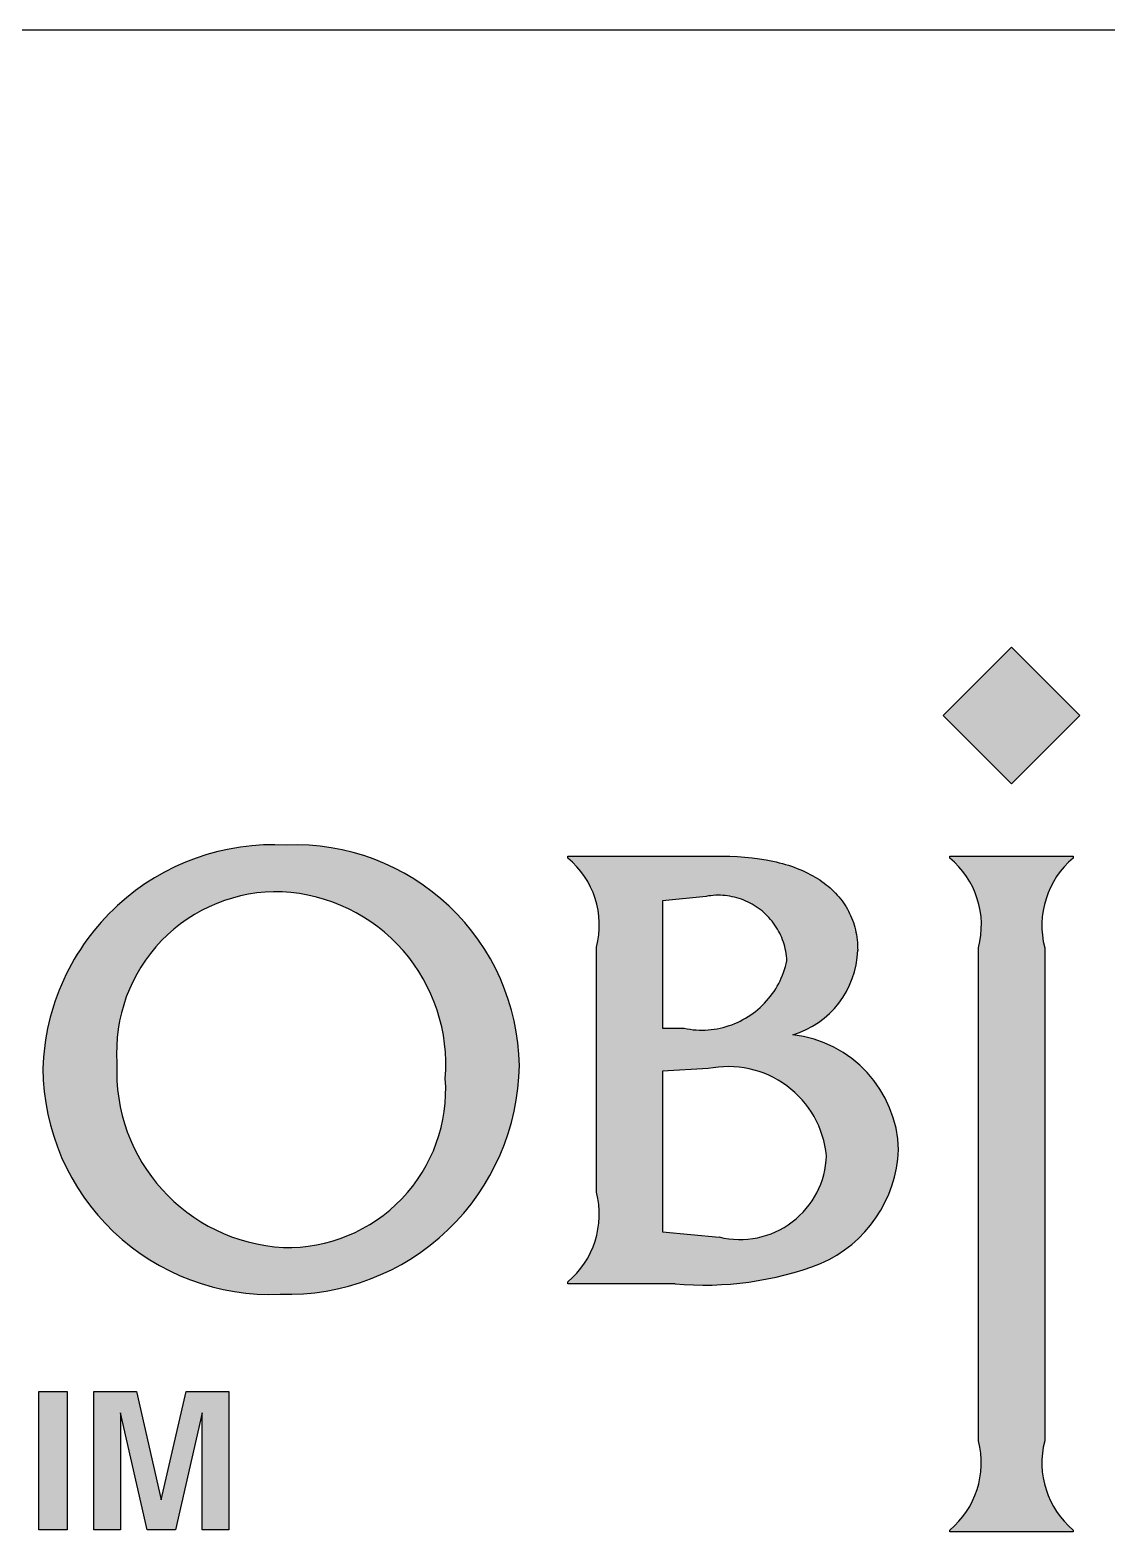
# Model space of a CAD drawing. Extents: x 17496 to 17916, y -10787 to -10193.
# Drawn here: x 17624.286 to 17627.37, y -10544.698 to -10540.396 of the extents above; entities that cross this region are included whole.
import ezdxf

# ---------------------------------------------------------------- set-up
doc = ezdxf.new("R2010")
doc.units = 0
doc.header["$LTSCALE"] = 7
doc.header["$MEASUREMENT"] = 0
doc.layers.add('D', color=2, linetype='CONTINUOUS')
doc.layers.add('DWG', color=7, linetype='CONTINUOUS')

msp = doc.modelspace()

# ---------------------------------------------------------------- hatches: boundary and pattern name
at = {"layer": 'D', "extrusion": (0, 0, -1)}
for points in [[(-17627.0971, -10542.1637), (-17627.293, -10542.3596), (-17627.0971, -10542.5555), (-17626.9011, -10542.3596)], [(-17626.9202, -10544.6928), (-17626.9266, -10544.6873), (-17626.9328, -10544.6816), (-17626.9389, -10544.6755), (-17626.9449, -10544.6693), (-17626.9478, -10544.666), (-17626.9507, -10544.6628), (-17626.9535, -10544.6594), (-17626.9562, -10544.656), (-17626.9589, -10544.6525), (-17626.9616, -10544.649), (-17626.9642, -10544.6454), (-17626.9667, -10544.6418), (-17626.9692, -10544.6381), (-17626.9716, -10544.6343), (-17626.974, -10544.6305), (-17626.9763, -10544.6267), (-17626.9785, -10544.6228), (-17626.9807, -10544.6188), (-17626.9828, -10544.6148), (-17626.9848, -10544.6108), (-17626.9868, -10544.6067), (-17626.9887, -10544.6026), (-17626.9905, -10544.5984), (-17626.9922, -10544.5942), (-17626.9939, -10544.59), (-17626.9955, -10544.5858), (-17626.997, -10544.5815), (-17626.9984, -10544.5772), (-17626.9997, -10544.5728), (-17627.001, -10544.5685), (-17627.0022, -10544.5641), (-17627.0033, -10544.5597), (-17627.0043, -10544.5553), (-17627.0053, -10544.5508), (-17627.0061, -10544.5464), (-17627.0069, -10544.5419), (-17627.0076, -10544.5375), (-17627.0082, -10544.533), (-17627.0088, -10544.5285), (-17627.0092, -10544.5241), (-17627.0096, -10544.5196), (-17627.0099, -10544.5151), (-17627.0101, -10544.5107), (-17627.0103, -10544.5062), (-17627.0103, -10544.5018), (-17627.0103, -10544.4973), (-17627.0102, -10544.4929), (-17627.01, -10544.4885), (-17627.0097, -10544.4841), (-17627.0094, -10544.4798), (-17627.009, -10544.4754), (-17627.0085, -10544.4711), (-17627.0073, -10544.4626), (-17627.0059, -10544.4541), (-17627.0041, -10544.4458), (-17627.0021, -10544.4376), (-17627.0021, -10543.0247), (-17627.0042, -10543.0165), (-17627.006, -10543.0082), (-17627.0075, -10542.9997), (-17627.0082, -10542.9954), (-17627.0088, -10542.9911), (-17627.0093, -10542.9867), (-17627.0097, -10542.9824), (-17627.0101, -10542.978), (-17627.0104, -10542.9736), (-17627.0106, -10542.9691), (-17627.0107, -10542.9647), (-17627.0108, -10542.9602), (-17627.0108, -10542.9557), (-17627.0106, -10542.9512), (-17627.0104, -10542.9468), (-17627.0102, -10542.9422), (-17627.0098, -10542.9377), (-17627.0094, -10542.9332), (-17627.0088, -10542.9287), (-17627.0082, -10542.9242), (-17627.0075, -10542.9197), (-17627.0068, -10542.9152), (-17627.0059, -10542.9107), (-17627.005, -10542.9063), (-17627.004, -10542.9018), (-17627.0028, -10542.8974), (-17627.0017, -10542.893), (-17627.0004, -10542.8886), (-17626.999, -10542.8842), (-17626.9976, -10542.8798), (-17626.9961, -10542.8755), (-17626.9945, -10542.8712), (-17626.9928, -10542.867), (-17626.9911, -10542.8627), (-17626.9893, -10542.8585), (-17626.9874, -10542.8544), (-17626.9854, -10542.8503), (-17626.9834, -10542.8462), (-17626.9813, -10542.8422), (-17626.9791, -10542.8382), (-17626.9768, -10542.8343), (-17626.9745, -10542.8304), (-17626.9721, -10542.8266), (-17626.9697, -10542.8228), (-17626.9672, -10542.819), (-17626.9646, -10542.8154), (-17626.962, -10542.8118), (-17626.9593, -10542.8082), (-17626.9566, -10542.8047), (-17626.9538, -10542.8013), (-17626.9509, -10542.7979), (-17626.9481, -10542.7946), (-17626.9451, -10542.7914), (-17626.9421, -10542.7882), (-17626.9391, -10542.7851), (-17626.933, -10542.779), (-17626.9266, -10542.7733), (-17626.9202, -10542.7678), (-17626.9202, -10542.7622), (-17627.274, -10542.7622), (-17627.274, -10542.7678), (-17627.2676, -10542.7733), (-17627.2614, -10542.7792), (-17627.2553, -10542.7853), (-17627.2493, -10542.7916), (-17627.2436, -10542.7982), (-17627.238, -10542.805), (-17627.2353, -10542.8086), (-17627.2327, -10542.8121), (-17627.2301, -10542.8157), (-17627.2275, -10542.8194), (-17627.2251, -10542.8231), (-17627.2226, -10542.8269), (-17627.2203, -10542.8308), (-17627.218, -10542.8346), (-17627.2158, -10542.8386), (-17627.2136, -10542.8426), (-17627.2115, -10542.8466), (-17627.2095, -10542.8506), (-17627.2076, -10542.8547), (-17627.2057, -10542.8589), (-17627.2039, -10542.8631), (-17627.2021, -10542.8673), (-17627.2005, -10542.8715), (-17627.1989, -10542.8758), (-17627.1974, -10542.8801), (-17627.196, -10542.8845), (-17627.1946, -10542.8888), (-17627.1934, -10542.8932), (-17627.1922, -10542.8976), (-17627.1911, -10542.902), (-17627.19, -10542.9065), (-17627.1891, -10542.9109), (-17627.1882, -10542.9154), (-17627.1874, -10542.9199), (-17627.1867, -10542.9243), (-17627.1861, -10542.9288), (-17627.1856, -10542.9333), (-17627.1851, -10542.9378), (-17627.1847, -10542.9423), (-17627.1844, -10542.9468), (-17627.1842, -10542.9513), (-17627.1841, -10542.9557), (-17627.184, -10542.9602), (-17627.184, -10542.9647), (-17627.1841, -10542.9691), (-17627.1843, -10542.9735), (-17627.1849, -10542.9823), (-17627.1858, -10542.991), (-17627.1869, -10542.9996), (-17627.1884, -10543.0081), (-17627.1901, -10543.0165), (-17627.1921, -10543.0247), (-17627.1921, -10544.4376), (-17627.1901, -10544.4458), (-17627.1884, -10544.4541), (-17627.1869, -10544.4626), (-17627.1857, -10544.4711), (-17627.1849, -10544.4798), (-17627.1845, -10544.4842), (-17627.1843, -10544.4885), (-17627.1841, -10544.4929), (-17627.184, -10544.4973), (-17627.184, -10544.5018), (-17627.1841, -10544.5062), (-17627.1842, -10544.5107), (-17627.1844, -10544.5151), (-17627.1847, -10544.5196), (-17627.1851, -10544.524), (-17627.1856, -10544.5285), (-17627.1861, -10544.533), (-17627.1867, -10544.5374), (-17627.1874, -10544.5419), (-17627.1882, -10544.5464), (-17627.1891, -10544.5508), (-17627.19, -10544.5552), (-17627.1911, -10544.5596), (-17627.1922, -10544.564), (-17627.1934, -10544.5684), (-17627.1946, -10544.5728), (-17627.196, -10544.5771), (-17627.1974, -10544.5814), (-17627.1989, -10544.5857), (-17627.2005, -10544.5899), (-17627.2022, -10544.5942), (-17627.2039, -10544.5984), (-17627.2057, -10544.6025), (-17627.2076, -10544.6066), (-17627.2095, -10544.6107), (-17627.2115, -10544.6147), (-17627.2136, -10544.6187), (-17627.2158, -10544.6227), (-17627.218, -10544.6266), (-17627.2203, -10544.6304), (-17627.2227, -10544.6342), (-17627.2251, -10544.638), (-17627.2276, -10544.6417), (-17627.2301, -10544.6453), (-17627.2327, -10544.6489), (-17627.2353, -10544.6524), (-17627.238, -10544.6559), (-17627.2408, -10544.6593), (-17627.2436, -10544.6627), (-17627.2493, -10544.6692), (-17627.2553, -10544.6755), (-17627.2614, -10544.6815), (-17627.2676, -10544.6873), (-17627.274, -10544.6928), (-17627.274, -10544.6984), (-17626.9202, -10544.6984)], [(-17624.3924, -10544.2961), (-17624.3924, -10544.6924), (-17624.3111, -10544.6924), (-17624.3111, -10544.2961)], [(-17624.8548, -10544.2961), (-17624.8548, -10544.6924), (-17624.7786, -10544.6924), (-17624.7786, -10544.3571), (-17624.7024, -10544.6924), (-17624.6211, -10544.6924), (-17624.5448, -10544.3571), (-17624.5448, -10544.6924), (-17624.4686, -10544.6924), (-17624.4686, -10544.2961), (-17624.5906, -10544.2961), (-17624.6617, -10544.6061), (-17624.7328, -10544.2961)]]:
    msp.add_hatch(color=256, dxfattribs=at).paths.add_polyline_path(points, flags=0)
h = msp.add_hatch(color=256, dxfattribs=at)
h.paths.add_polyline_path([(-17625.0207, -10542.7305), (-17625.0362, -10542.7302), (-17625.0519, -10542.7301), (-17625.0676, -10542.7305), (-17625.0834, -10542.7313), (-17625.0993, -10542.7324), (-17625.1151, -10542.7339), (-17625.1309, -10542.7359), (-17625.1468, -10542.7382), (-17625.1626, -10542.741), (-17625.1784, -10542.7441), (-17625.1941, -10542.7477), (-17625.2097, -10542.7516), (-17625.2253, -10542.756), (-17625.2408, -10542.7607), (-17625.2561, -10542.7658), (-17625.2713, -10542.7713), (-17625.2864, -10542.7772), (-17625.3013, -10542.7835), (-17625.3161, -10542.7902), (-17625.3307, -10542.7972), (-17625.345, -10542.8045), (-17625.3592, -10542.8122), (-17625.3731, -10542.8203), (-17625.3868, -10542.8286), (-17625.4003, -10542.8373), (-17625.4134, -10542.8463), (-17625.4264, -10542.8556), (-17625.439, -10542.8652), (-17625.4514, -10542.875), (-17625.4634, -10542.8851), (-17625.4752, -10542.8955), (-17625.4867, -10542.9061), (-17625.4978, -10542.9169), (-17625.5088, -10542.9281), (-17625.5196, -10542.9396), (-17625.5301, -10542.9514), (-17625.5403, -10542.9635), (-17625.5503, -10542.9759), (-17625.56, -10542.9886), (-17625.5694, -10543.0015), (-17625.5785, -10543.0148), (-17625.5873, -10543.0282), (-17625.5958, -10543.0419), (-17625.6039, -10543.0559), (-17625.6117, -10543.07), (-17625.6192, -10543.0844), (-17625.6262, -10543.099), (-17625.633, -10543.1137), (-17625.6393, -10543.1286), (-17625.6453, -10543.1436), (-17625.6508, -10543.1588), (-17625.656, -10543.1741), (-17625.6608, -10543.1896), (-17625.6652, -10543.2051), (-17625.6692, -10543.2206), (-17625.6728, -10543.2363), (-17625.676, -10543.252), (-17625.6788, -10543.2677), (-17625.6812, -10543.2834), (-17625.6833, -10543.2991), (-17625.6849, -10543.3149), (-17625.6861, -10543.3305), (-17625.6869, -10543.3462), (-17625.6874, -10543.3618), (-17625.687, -10543.3779), (-17625.6862, -10543.3941), (-17625.685, -10543.4103), (-17625.6834, -10543.4265), (-17625.6814, -10543.4427), (-17625.679, -10543.459), (-17625.6761, -10543.4752), (-17625.6729, -10543.4915), (-17625.6692, -10543.5076), (-17625.6652, -10543.5237), (-17625.6607, -10543.5398), (-17625.6558, -10543.5557), (-17625.6505, -10543.5715), (-17625.6449, -10543.5872), (-17625.6388, -10543.6028), (-17625.6323, -10543.6182), (-17625.6254, -10543.6334), (-17625.6182, -10543.6485), (-17625.6106, -10543.6634), (-17625.6026, -10543.678), (-17625.5943, -10543.6925), (-17625.5856, -10543.7067), (-17625.5766, -10543.7206), (-17625.5673, -10543.7343), (-17625.5576, -10543.7477), (-17625.5477, -10543.7609), (-17625.5374, -10543.7737), (-17625.5269, -10543.7863), (-17625.5161, -10543.7985), (-17625.5051, -10543.8104), (-17625.4938, -10543.8221), (-17625.4823, -10543.8333), (-17625.4705, -10543.8443), (-17625.4584, -10543.8551), (-17625.446, -10543.8656), (-17625.4333, -10543.8758), (-17625.4203, -10543.8857), (-17625.407, -10543.8954), (-17625.3934, -10543.9048), (-17625.3796, -10543.9138), (-17625.3655, -10543.9225), (-17625.3512, -10543.9309), (-17625.3366, -10543.939), (-17625.3218, -10543.9466), (-17625.3068, -10543.9539), (-17625.2916, -10543.9609), (-17625.2762, -10543.9675), (-17625.2607, -10543.9736), (-17625.245, -10543.9794), (-17625.2292, -10543.9848), (-17625.2132, -10543.9898), (-17625.1972, -10543.9944), (-17625.1811, -10543.9985), (-17625.1648, -10544.0023), (-17625.1486, -10544.0056), (-17625.1323, -10544.0085), (-17625.1159, -10544.0111), (-17625.0996, -10544.0132), (-17625.0832, -10544.0149), (-17625.0669, -10544.0161), (-17625.0506, -10544.017), (-17625.0344, -10544.0175), (-17625.0182, -10544.0176), (-17625.0021, -10544.0173), (-17624.9861, -10544.0177), (-17624.9701, -10544.0178), (-17624.954, -10544.0175), (-17624.9379, -10544.0168), (-17624.9217, -10544.0157), (-17624.9054, -10544.0142), (-17624.8892, -10544.0123), (-17624.873, -10544.0099), (-17624.8568, -10544.0072), (-17624.8407, -10544.004), (-17624.8246, -10544.0004), (-17624.8085, -10543.9964), (-17624.7926, -10543.992), (-17624.7767, -10543.9872), (-17624.761, -10543.982), (-17624.7454, -10543.9764), (-17624.73, -10543.9703), (-17624.7147, -10543.9639), (-17624.6996, -10543.9572), (-17624.6847, -10543.95), (-17624.67, -10543.9425), (-17624.6555, -10543.9346), (-17624.6412, -10543.9263), (-17624.6272, -10543.9178), (-17624.6134, -10543.9089), (-17624.5999, -10543.8997), (-17624.5867, -10543.8901), (-17624.5738, -10543.8803), (-17624.5612, -10543.8702), (-17624.5488, -10543.8599), (-17624.5368, -10543.8493), (-17624.5251, -10543.8384), (-17624.5137, -10543.8273), (-17624.5025, -10543.8158), (-17624.4915, -10543.804), (-17624.4808, -10543.7919), (-17624.4703, -10543.7795), (-17624.4602, -10543.7668), (-17624.4503, -10543.7538), (-17624.4407, -10543.7405), (-17624.4314, -10543.7269), (-17624.4225, -10543.7131), (-17624.4139, -10543.699), (-17624.4056, -10543.6847), (-17624.3977, -10543.6702), (-17624.3902, -10543.6554), (-17624.383, -10543.6405), (-17624.3762, -10543.6254), (-17624.3698, -10543.6101), (-17624.3638, -10543.5947), (-17624.3582, -10543.5791), (-17624.353, -10543.5634), (-17624.3482, -10543.5476), (-17624.3438, -10543.5317), (-17624.3398, -10543.5157), (-17624.3362, -10543.4997), (-17624.3331, -10543.4836), (-17624.3303, -10543.4675), (-17624.328, -10543.4514), (-17624.3261, -10543.4352), (-17624.3246, -10543.4191), (-17624.3235, -10543.4031), (-17624.3227, -10543.3871), (-17624.3224, -10543.3711), (-17624.3231, -10543.355), (-17624.3242, -10543.3389), (-17624.3257, -10543.3227), (-17624.3276, -10543.3065), (-17624.3299, -10543.2903), (-17624.3326, -10543.2741), (-17624.3357, -10543.2579), (-17624.3393, -10543.2417), (-17624.3432, -10543.2256), (-17624.3476, -10543.2096), (-17624.3524, -10543.1937), (-17624.3575, -10543.1778), (-17624.3631, -10543.1621), (-17624.3691, -10543.1465), (-17624.3755, -10543.1311), (-17624.3823, -10543.1158), (-17624.3894, -10543.1007), (-17624.397, -10543.0857), (-17624.4049, -10543.071), (-17624.4131, -10543.0565), (-17624.4217, -10543.0422), (-17624.4307, -10543.0282), (-17624.44, -10543.0145), (-17624.4496, -10543.001), (-17624.4595, -10542.9877), (-17624.4697, -10542.9748), (-17624.4802, -10542.9622), (-17624.491, -10542.9498), (-17624.502, -10542.9378), (-17624.5133, -10542.9261), (-17624.5248, -10542.9147), (-17624.5366, -10542.9037), (-17624.5486, -10542.893), (-17624.5609, -10542.8825), (-17624.5735, -10542.8722), (-17624.5864, -10542.8623), (-17624.5996, -10542.8526), (-17624.6131, -10542.8432), (-17624.6269, -10542.8342), (-17624.6409, -10542.8254), (-17624.6552, -10542.817), (-17624.6697, -10542.8089), (-17624.6845, -10542.8012), (-17624.6994, -10542.7939), (-17624.7146, -10542.7869), (-17624.7299, -10542.7803), (-17624.7454, -10542.774), (-17624.7611, -10542.7682), (-17624.7769, -10542.7628), (-17624.7929, -10542.7578), (-17624.8089, -10542.7531), (-17624.8251, -10542.7489), (-17624.8413, -10542.7451), (-17624.8576, -10542.7417), (-17624.8739, -10542.7388), (-17624.8903, -10542.7362), (-17624.9067, -10542.7341), (-17624.9231, -10542.7324), (-17624.9395, -10542.731), (-17624.9558, -10542.7301), (-17624.9721, -10542.7296), (-17624.9884, -10542.7296), (-17625.0046, -10542.7299)], flags=0)
h.paths.add_polyline_path([(-17625.0114, -10543.8832), (-17625.0002, -10543.8825), (-17624.989, -10543.8815), (-17624.9777, -10543.8802), (-17624.9663, -10543.8787), (-17624.9549, -10543.8769), (-17624.9434, -10543.8748), (-17624.9319, -10543.8725), (-17624.9204, -10543.8698), (-17624.9088, -10543.8669), (-17624.8973, -10543.8637), (-17624.8857, -10543.8601), (-17624.8742, -10543.8563), (-17624.8626, -10543.8522), (-17624.8511, -10543.8477), (-17624.8397, -10543.843), (-17624.8283, -10543.8379), (-17624.817, -10543.8326), (-17624.8058, -10543.8269), (-17624.7947, -10543.8209), (-17624.7836, -10543.8146), (-17624.7727, -10543.8081), (-17624.7619, -10543.8012), (-17624.7513, -10543.794), (-17624.7408, -10543.7865), (-17624.7305, -10543.7788), (-17624.7204, -10543.7708), (-17624.7104, -10543.7625), (-17624.7007, -10543.7539), (-17624.6912, -10543.7451), (-17624.6819, -10543.736), (-17624.6728, -10543.7267), (-17624.6639, -10543.7171), (-17624.6553, -10543.7073), (-17624.647, -10543.6973), (-17624.6389, -10543.6871), (-17624.6312, -10543.6768), (-17624.6236, -10543.6662), (-17624.6164, -10543.6554), (-17624.6095, -10543.6445), (-17624.6028, -10543.6335), (-17624.5965, -10543.6223), (-17624.5905, -10543.611), (-17624.5847, -10543.5995), (-17624.5793, -10543.588), (-17624.5742, -10543.5764), (-17624.5694, -10543.5647), (-17624.5649, -10543.5529), (-17624.5608, -10543.5411), (-17624.5569, -10543.5293), (-17624.5534, -10543.5174), (-17624.5501, -10543.5055), (-17624.5472, -10543.4936), (-17624.5446, -10543.4818), (-17624.5423, -10543.4699), (-17624.5403, -10543.458), (-17624.5385, -10543.4463), (-17624.5371, -10543.4345), (-17624.536, -10543.4228), (-17624.5351, -10543.4112), (-17624.5345, -10543.3996), (-17624.5341, -10543.3882), (-17624.5341, -10543.3768), (-17624.5342, -10543.3655), (-17624.5347, -10543.3544), (-17624.534, -10543.3427), (-17624.5337, -10543.331), (-17624.5336, -10543.3192), (-17624.5339, -10543.3074), (-17624.5345, -10543.2955), (-17624.5354, -10543.2836), (-17624.5365, -10543.2717), (-17624.5381, -10543.2598), (-17624.5399, -10543.2479), (-17624.542, -10543.236), (-17624.5445, -10543.2241), (-17624.5473, -10543.2123), (-17624.5504, -10543.2006), (-17624.5538, -10543.1889), (-17624.5575, -10543.1773), (-17624.5615, -10543.1659), (-17624.5658, -10543.1545), (-17624.5704, -10543.1433), (-17624.5754, -10543.1321), (-17624.5806, -10543.1212), (-17624.586, -10543.1104), (-17624.5918, -10543.0997), (-17624.5978, -10543.0893), (-17624.6041, -10543.079), (-17624.6106, -10543.0689), (-17624.6174, -10543.059), (-17624.6244, -10543.0494), (-17624.6316, -10543.0399), (-17624.639, -10543.0307), (-17624.6467, -10543.0217), (-17624.6545, -10543.013), (-17624.6625, -10543.0045), (-17624.6707, -10542.9962), (-17624.6792, -10542.9881), (-17624.6879, -10542.9801), (-17624.6968, -10542.9724), (-17624.706, -10542.9648), (-17624.7154, -10542.9575), (-17624.7251, -10542.9504), (-17624.7349, -10542.9435), (-17624.745, -10542.9369), (-17624.7552, -10542.9305), (-17624.7657, -10542.9244), (-17624.7763, -10542.9185), (-17624.7871, -10542.913), (-17624.798, -10542.9077), (-17624.8091, -10542.9027), (-17624.8203, -10542.8979), (-17624.8316, -10542.8935), (-17624.8431, -10542.8894), (-17624.8546, -10542.8856), (-17624.8662, -10542.8821), (-17624.8779, -10542.8789), (-17624.8897, -10542.876), (-17624.9015, -10542.8735), (-17624.9133, -10542.8713), (-17624.9252, -10542.8693), (-17624.937, -10542.8677), (-17624.9489, -10542.8664), (-17624.9607, -10542.8655), (-17624.9726, -10542.8648), (-17624.9843, -10542.8644), (-17624.9961, -10542.8644), (-17625.0077, -10542.8646), (-17625.0198, -10542.8654), (-17625.0319, -10542.8664), (-17625.044, -10542.8678), (-17625.0561, -10542.8695), (-17625.0682, -10542.8715), (-17625.0803, -10542.8738), (-17625.0924, -10542.8764), (-17625.1044, -10542.8793), (-17625.1164, -10542.8825), (-17625.1284, -10542.8861), (-17625.1403, -10542.8899), (-17625.1521, -10542.8941), (-17625.1638, -10542.8985), (-17625.1753, -10542.9032), (-17625.1868, -10542.9083), (-17625.1982, -10542.9136), (-17625.2094, -10542.9192), (-17625.2204, -10542.9252), (-17625.2313, -10542.9313), (-17625.2421, -10542.9378), (-17625.2526, -10542.9445), (-17625.263, -10542.9514), (-17625.2731, -10542.9586), (-17625.2831, -10542.9661), (-17625.2928, -10542.9737), (-17625.3024, -10542.9816), (-17625.3116, -10542.9897), (-17625.3207, -10542.998), (-17625.3295, -10543.0065), (-17625.3381, -10543.0152), (-17625.3464, -10543.024), (-17625.3544, -10543.033), (-17625.3623, -10543.0422), (-17625.3699, -10543.0516), (-17625.3774, -10543.0612), (-17625.3846, -10543.0711), (-17625.3916, -10543.0812), (-17625.3984, -10543.0915), (-17625.4049, -10543.102), (-17625.4112, -10543.1126), (-17625.4173, -10543.1235), (-17625.4231, -10543.1345), (-17625.4286, -10543.1457), (-17625.4338, -10543.1571), (-17625.4388, -10543.1686), (-17625.4434, -10543.1802), (-17625.4478, -10543.1919), (-17625.4519, -10543.2038), (-17625.4557, -10543.2157), (-17625.4591, -10543.2278), (-17625.4623, -10543.2399), (-17625.4651, -10543.2521), (-17625.4677, -10543.2643), (-17625.4699, -10543.2766), (-17625.4718, -10543.2889), (-17625.4734, -10543.3013), (-17625.4747, -10543.3136), (-17625.4757, -10543.3259), (-17625.4763, -10543.3382), (-17625.4767, -10543.3505), (-17625.4767, -10543.3627), (-17625.4765, -10543.3749), (-17625.4759, -10543.387), (-17625.4751, -10543.3991), (-17625.4758, -10543.4105), (-17625.4761, -10543.4221), (-17625.4762, -10543.4337), (-17625.476, -10543.4453), (-17625.4755, -10543.457), (-17625.4747, -10543.4687), (-17625.4735, -10543.4805), (-17625.4721, -10543.4922), (-17625.4703, -10543.5039), (-17625.4683, -10543.5156), (-17625.4659, -10543.5273), (-17625.4632, -10543.5389), (-17625.4602, -10543.5505), (-17625.4569, -10543.562), (-17625.4533, -10543.5734), (-17625.4493, -10543.5847), (-17625.4451, -10543.5959), (-17625.4406, -10543.607), (-17625.4358, -10543.6179), (-17625.4308, -10543.6287), (-17625.4254, -10543.6394), (-17625.4198, -10543.6499), (-17625.4139, -10543.6602), (-17625.4078, -10543.6704), (-17625.4014, -10543.6803), (-17625.3947, -10543.6901), (-17625.3879, -10543.6996), (-17625.3808, -10543.7089), (-17625.3736, -10543.718), (-17625.3661, -10543.7269), (-17625.3584, -10543.7355), (-17625.3506, -10543.7439), (-17625.3425, -10543.7521), (-17625.3342, -10543.7602), (-17625.3257, -10543.768), (-17625.3169, -10543.7757), (-17625.3079, -10543.7831), (-17625.2987, -10543.7904), (-17625.2892, -10543.7974), (-17625.2795, -10543.8042), (-17625.2697, -10543.8108), (-17625.2596, -10543.8171), (-17625.2494, -10543.8232), (-17625.2389, -10543.829), (-17625.2284, -10543.8345), (-17625.2176, -10543.8398), (-17625.2067, -10543.8448), (-17625.1957, -10543.8495), (-17625.1846, -10543.8539), (-17625.1734, -10543.858), (-17625.162, -10543.8618), (-17625.1506, -10543.8653), (-17625.1391, -10543.8685), (-17625.1275, -10543.8713), (-17625.1159, -10543.8739), (-17625.1043, -10543.8762), (-17625.0926, -10543.8781), (-17625.081, -10543.8798), (-17625.0693, -10543.8811), (-17625.0576, -10543.8821), (-17625.046, -10543.8828), (-17625.0344, -10543.8832), (-17625.0229, -10543.8834)], flags=0)
h = msp.add_hatch(color=256, dxfattribs=at)
h.paths.add_polyline_path([(-17626.6565, -10543.0322), (-17626.6563, -10543.037), (-17626.656, -10543.0418), (-17626.6556, -10543.0466), (-17626.6552, -10543.0515), (-17626.6546, -10543.0563), (-17626.654, -10543.0612), (-17626.6532, -10543.0661), (-17626.6524, -10543.071), (-17626.6515, -10543.0759), (-17626.6504, -10543.0808), (-17626.6493, -10543.0857), (-17626.6481, -10543.0906), (-17626.6467, -10543.0955), (-17626.6453, -10543.1004), (-17626.6437, -10543.1052), (-17626.6421, -10543.1101), (-17626.6404, -10543.1149), (-17626.6385, -10543.1198), (-17626.6366, -10543.1246), (-17626.6346, -10543.1293), (-17626.6324, -10543.1341), (-17626.6302, -10543.1388), (-17626.6278, -10543.1435), (-17626.6254, -10543.1481), (-17626.6229, -10543.1527), (-17626.6202, -10543.1572), (-17626.6175, -10543.1617), (-17626.6147, -10543.1662), (-17626.6118, -10543.1706), (-17626.6088, -10543.1749), (-17626.6057, -10543.1792), (-17626.6025, -10543.1834), (-17626.5993, -10543.1875), (-17626.5959, -10543.1916), (-17626.5925, -10543.1956), (-17626.589, -10543.1995), (-17626.5855, -10543.2034), (-17626.5818, -10543.2072), (-17626.5781, -10543.2109), (-17626.5743, -10543.2145), (-17626.5705, -10543.2181), (-17626.5665, -10543.2215), (-17626.5626, -10543.2249), (-17626.5585, -10543.2282), (-17626.5544, -10543.2314), (-17626.5503, -10543.2345), (-17626.5461, -10543.2375), (-17626.5419, -10543.2404), (-17626.5376, -10543.2432), (-17626.5333, -10543.246), (-17626.5289, -10543.2486), (-17626.5245, -10543.2512), (-17626.5201, -10543.2536), (-17626.5157, -10543.256), (-17626.5112, -10543.2582), (-17626.5067, -10543.2604), (-17626.5022, -10543.2625), (-17626.4976, -10543.2644), (-17626.4931, -10543.2663), (-17626.4885, -10543.2681), (-17626.484, -10543.2698), (-17626.4794, -10543.2714), (-17626.4748, -10543.2729), (-17626.4702, -10543.2743), (-17626.4772, -10543.2751), (-17626.4842, -10543.2761), (-17626.4913, -10543.2773), (-17626.4983, -10543.2786), (-17626.5054, -10543.2801), (-17626.5125, -10543.2817), (-17626.5196, -10543.2835), (-17626.5267, -10543.2855), (-17626.5338, -10543.2876), (-17626.5409, -10543.2899), (-17626.548, -10543.2924), (-17626.5551, -10543.295), (-17626.5621, -10543.2979), (-17626.5691, -10543.3008), (-17626.5761, -10543.304), (-17626.583, -10543.3073), (-17626.5899, -10543.3108), (-17626.5968, -10543.3145), (-17626.6035, -10543.3183), (-17626.6102, -10543.3223), (-17626.6169, -10543.3264), (-17626.6234, -10543.3308), (-17626.6299, -10543.3353), (-17626.6363, -10543.3399), (-17626.6426, -10543.3447), (-17626.6488, -10543.3497), (-17626.6549, -10543.3548), (-17626.6608, -10543.36), (-17626.6667, -10543.3654), (-17626.6724, -10543.371), (-17626.678, -10543.3766), (-17626.6835, -10543.3824), (-17626.6888, -10543.3884), (-17626.694, -10543.3944), (-17626.6991, -10543.4006), (-17626.704, -10543.4069), (-17626.7087, -10543.4132), (-17626.7133, -10543.4197), (-17626.7177, -10543.4263), (-17626.722, -10543.433), (-17626.7261, -10543.4397), (-17626.7301, -10543.4465), (-17626.7338, -10543.4534), (-17626.7374, -10543.4604), (-17626.7409, -10543.4674), (-17626.7441, -10543.4745), (-17626.7472, -10543.4816), (-17626.7501, -10543.4887), (-17626.7528, -10543.4959), (-17626.7554, -10543.5031), (-17626.7578, -10543.5104), (-17626.76, -10543.5176), (-17626.7621, -10543.5249), (-17626.7639, -10543.5322), (-17626.7657, -10543.5394), (-17626.7672, -10543.5467), (-17626.7686, -10543.5539), (-17626.7698, -10543.5611), (-17626.7708, -10543.5684), (-17626.7717, -10543.5755), (-17626.7725, -10543.5827), (-17626.773, -10543.5898), (-17626.7735, -10543.5968), (-17626.7737, -10543.6039), (-17626.773, -10543.6163), (-17626.7718, -10543.6287), (-17626.7702, -10543.6412), (-17626.7681, -10543.6538), (-17626.7656, -10543.6663), (-17626.7627, -10543.6789), (-17626.7592, -10543.6914), (-17626.7554, -10543.7039), (-17626.7533, -10543.7101), (-17626.7511, -10543.7163), (-17626.7487, -10543.7224), (-17626.7463, -10543.7286), (-17626.7438, -10543.7347), (-17626.7411, -10543.7407), (-17626.7383, -10543.7467), (-17626.7354, -10543.7527), (-17626.7324, -10543.7586), (-17626.7293, -10543.7645), (-17626.7261, -10543.7704), (-17626.7228, -10543.7761), (-17626.7194, -10543.7819), (-17626.7159, -10543.7875), (-17626.7122, -10543.7931), (-17626.7085, -10543.7987), (-17626.7047, -10543.8041), (-17626.7008, -10543.8095), (-17626.6967, -10543.8149), (-17626.6926, -10543.8201), (-17626.6884, -10543.8253), (-17626.6842, -10543.8304), (-17626.6798, -10543.8354), (-17626.6753, -10543.8404), (-17626.6708, -10543.8452), (-17626.6662, -10543.85), (-17626.6615, -10543.8546), (-17626.6567, -10543.8592), (-17626.6519, -10543.8637), (-17626.647, -10543.8681), (-17626.642, -10543.8724), (-17626.637, -10543.8766), (-17626.6267, -10543.8847), (-17626.6163, -10543.8924), (-17626.6056, -10543.8996), (-17626.5948, -10543.9065), (-17626.5839, -10543.9129), (-17626.5728, -10543.919), (-17626.5616, -10543.9246), (-17626.5503, -10543.9297), (-17626.5255, -10543.9388), (-17626.5005, -10543.9472), (-17626.4751, -10543.9548), (-17626.4495, -10543.9618), (-17626.4236, -10543.968), (-17626.3976, -10543.9736), (-17626.3714, -10543.9783), (-17626.345, -10543.9824), (-17626.3186, -10543.9856), (-17626.292, -10543.9882), (-17626.2655, -10543.9899), (-17626.2389, -10543.9909), (-17626.2124, -10543.9912), (-17626.1859, -10543.9907), (-17626.1595, -10543.9895), (-17626.1332, -10543.9875), (-17625.8259, -10543.9875), (-17625.8259, -10543.9819), (-17625.8323, -10543.9764), (-17625.8386, -10543.9705), (-17625.8447, -10543.9645), (-17625.8507, -10543.9581), (-17625.8564, -10543.9515), (-17625.8592, -10543.9482), (-17625.862, -10543.9447), (-17625.8647, -10543.9412), (-17625.8674, -10543.9376), (-17625.87, -10543.934), (-17625.8725, -10543.9304), (-17625.875, -10543.9266), (-17625.8774, -10543.9228), (-17625.8798, -10543.919), (-17625.8821, -10543.9151), (-17625.8843, -10543.9112), (-17625.8865, -10543.9072), (-17625.8886, -10543.9032), (-17625.8906, -10543.8991), (-17625.8926, -10543.895), (-17625.8944, -10543.8909), (-17625.8963, -10543.8867), (-17625.898, -10543.8825), (-17625.8996, -10543.8782), (-17625.9012, -10543.874), (-17625.9027, -10543.8696), (-17625.9042, -10543.8653), (-17625.9055, -10543.8609), (-17625.9068, -10543.8565), (-17625.908, -10543.8521), (-17625.9091, -10543.8477), (-17625.9101, -10543.8433), (-17625.9111, -10543.8388), (-17625.9119, -10543.8343), (-17625.9127, -10543.8299), (-17625.9134, -10543.8254), (-17625.914, -10543.8209), (-17625.9146, -10543.8164), (-17625.915, -10543.8119), (-17625.9154, -10543.8074), (-17625.9157, -10543.8029), (-17625.9159, -10543.7984), (-17625.916, -10543.7939), (-17625.9161, -10543.7895), (-17625.9161, -10543.785), (-17625.9159, -10543.7806), (-17625.9158, -10543.7761), (-17625.9155, -10543.7717), (-17625.9152, -10543.7673), (-17625.9143, -10543.7586), (-17625.9131, -10543.75), (-17625.9116, -10543.7415), (-17625.9099, -10543.7332), (-17625.9079, -10543.7249), (-17625.9079, -10543.0229), (-17625.9099, -10543.0147), (-17625.9117, -10543.0064), (-17625.9132, -10542.998), (-17625.9139, -10542.9937), (-17625.9145, -10542.9894), (-17625.915, -10542.9851), (-17625.9154, -10542.9808), (-17625.9157, -10542.9764), (-17625.916, -10542.972), (-17625.9162, -10542.9676), (-17625.9163, -10542.9632), (-17625.9164, -10542.9587), (-17625.9163, -10542.9543), (-17625.9162, -10542.9498), (-17625.916, -10542.9454), (-17625.9157, -10542.9409), (-17625.9154, -10542.9364), (-17625.9149, -10542.9319), (-17625.9144, -10542.9275), (-17625.9138, -10542.923), (-17625.9131, -10542.9185), (-17625.9123, -10542.9141), (-17625.9115, -10542.9096), (-17625.9105, -10542.9052), (-17625.9095, -10542.9007), (-17625.9084, -10542.8963), (-17625.9072, -10542.8919), (-17625.9059, -10542.8876), (-17625.9046, -10542.8832), (-17625.9031, -10542.8789), (-17625.9016, -10542.8746), (-17625.9, -10542.8703), (-17625.8984, -10542.8661), (-17625.8966, -10542.8619), (-17625.8948, -10542.8578), (-17625.8929, -10542.8536), (-17625.8909, -10542.8496), (-17625.8889, -10542.8455), (-17625.8868, -10542.8415), (-17625.8846, -10542.8376), (-17625.8824, -10542.8337), (-17625.8801, -10542.8298), (-17625.8777, -10542.826), (-17625.8752, -10542.8223), (-17625.8727, -10542.8186), (-17625.8702, -10542.8149), (-17625.8676, -10542.8114), (-17625.8649, -10542.8078), (-17625.8622, -10542.8044), (-17625.8594, -10542.801), (-17625.8566, -10542.7976), (-17625.8537, -10542.7944), (-17625.8508, -10542.7911), (-17625.8478, -10542.788), (-17625.8448, -10542.7849), (-17625.8386, -10542.7789), (-17625.8323, -10542.7732), (-17625.8259, -10542.7678), (-17625.8259, -10542.7622), (-17626.2672, -10542.7622), (-17626.29, -10542.7625), (-17626.3121, -10542.7634), (-17626.3336, -10542.7649), (-17626.3545, -10542.767), (-17626.3748, -10542.7697), (-17626.3944, -10542.7729), (-17626.404, -10542.7748), (-17626.4134, -10542.7767), (-17626.4227, -10542.7788), (-17626.4318, -10542.7811), (-17626.4407, -10542.7835), (-17626.4494, -10542.786), (-17626.458, -10542.7887), (-17626.4664, -10542.7914), (-17626.4747, -10542.7944), (-17626.4828, -10542.7974), (-17626.4907, -10542.8006), (-17626.4984, -10542.8039), (-17626.506, -10542.8074), (-17626.5134, -10542.811), (-17626.5206, -10542.8147), (-17626.5276, -10542.8185), (-17626.5345, -10542.8224), (-17626.5412, -10542.8265), (-17626.5477, -10542.8307), (-17626.554, -10542.8351), (-17626.5602, -10542.8395), (-17626.5662, -10542.8441), (-17626.5719, -10542.8488), (-17626.5776, -10542.8536), (-17626.583, -10542.8585), (-17626.5882, -10542.8635), (-17626.5933, -10542.8687), (-17626.5981, -10542.8739), (-17626.6028, -10542.8793), (-17626.6073, -10542.8848), (-17626.6116, -10542.8904), (-17626.6157, -10542.8961), (-17626.6196, -10542.902), (-17626.6233, -10542.9079), (-17626.6269, -10542.9139), (-17626.6302, -10542.9201), (-17626.6334, -10542.9263), (-17626.6363, -10542.9327), (-17626.6391, -10542.9392), (-17626.6416, -10542.9457), (-17626.644, -10542.9524), (-17626.6461, -10542.9592), (-17626.6481, -10542.966), (-17626.6498, -10542.973), (-17626.6514, -10542.9801), (-17626.6527, -10542.9872), (-17626.6538, -10542.9945), (-17626.6548, -10543.0018), (-17626.6555, -10543.0093), (-17626.656, -10543.0168), (-17626.6563, -10543.0245)], flags=0)
h.paths.add_polyline_path([(-17626.0978, -10542.8907), (-17626.2226, -10542.8776), (-17626.2293, -10542.8765), (-17626.2361, -10542.8757), (-17626.2429, -10542.875), (-17626.2497, -10542.8746), (-17626.2565, -10542.8745), (-17626.2634, -10542.8746), (-17626.2702, -10542.8749), (-17626.277, -10542.8755), (-17626.2838, -10542.8763), (-17626.2905, -10542.8773), (-17626.2972, -10542.8786), (-17626.3039, -10542.8801), (-17626.3105, -10542.8818), (-17626.317, -10542.8838), (-17626.3235, -10542.886), (-17626.3299, -10542.8884), (-17626.3362, -10542.891), (-17626.3424, -10542.8938), (-17626.3485, -10542.8969), (-17626.3545, -10542.9002), (-17626.3603, -10542.9037), (-17626.3661, -10542.9073), (-17626.3717, -10542.9112), (-17626.3772, -10542.9153), (-17626.3825, -10542.9195), (-17626.3877, -10542.924), (-17626.3927, -10542.9286), (-17626.3976, -10542.9334), (-17626.4023, -10542.9384), (-17626.4068, -10542.9435), (-17626.4111, -10542.9488), (-17626.4153, -10542.9542), (-17626.4192, -10542.9597), (-17626.423, -10542.9654), (-17626.4266, -10542.9712), (-17626.4299, -10542.9772), (-17626.4331, -10542.9832), (-17626.436, -10542.9894), (-17626.4387, -10542.9957), (-17626.4412, -10543.002), (-17626.4435, -10543.0085), (-17626.4456, -10543.015), (-17626.4474, -10543.0215), (-17626.449, -10543.0282), (-17626.4504, -10543.0349), (-17626.4515, -10543.0416), (-17626.4524, -10543.0484), (-17626.453, -10543.0552), (-17626.4535, -10543.062), (-17626.4516, -10543.0704), (-17626.4494, -10543.0789), (-17626.4469, -10543.0872), (-17626.4441, -10543.0954), (-17626.441, -10543.1035), (-17626.4377, -10543.1116), (-17626.434, -10543.1195), (-17626.4301, -10543.1272), (-17626.426, -10543.1349), (-17626.4215, -10543.1423), (-17626.4168, -10543.1497), (-17626.4119, -10543.1568), (-17626.4067, -10543.1638), (-17626.4013, -10543.1706), (-17626.3956, -10543.1772), (-17626.3897, -10543.1835), (-17626.3836, -10543.1897), (-17626.3773, -10543.1957), (-17626.3708, -10543.2014), (-17626.3641, -10543.207), (-17626.3572, -10543.2122), (-17626.3501, -10543.2173), (-17626.3428, -10543.222), (-17626.3354, -10543.2266), (-17626.3278, -10543.2308), (-17626.3201, -10543.2348), (-17626.3122, -10543.2385), (-17626.3043, -10543.242), (-17626.2962, -10543.2452), (-17626.288, -10543.248), (-17626.2797, -10543.2506), (-17626.2713, -10543.2529), (-17626.2628, -10543.2549), (-17626.2543, -10543.2567), (-17626.2457, -10543.2581), (-17626.2371, -10543.2592), (-17626.2285, -10543.26), (-17626.2198, -10543.2605), (-17626.2111, -10543.2607), (-17626.2024, -10543.2606), (-17626.1937, -10543.2602), (-17626.1851, -10543.2595), (-17626.1764, -10543.2585), (-17626.1678, -10543.2572), (-17626.1593, -10543.2556), (-17626.0978, -10543.2556)], flags=0)
h.paths.add_polyline_path([(-17626.5671, -10543.6206), (-17626.5668, -10543.6273), (-17626.5663, -10543.634), (-17626.5656, -10543.6408), (-17626.5648, -10543.6475), (-17626.5637, -10543.6543), (-17626.5625, -10543.661), (-17626.561, -10543.6677), (-17626.5594, -10543.6745), (-17626.5576, -10543.6812), (-17626.5555, -10543.6878), (-17626.5533, -10543.6944), (-17626.5509, -10543.701), (-17626.5484, -10543.7075), (-17626.5456, -10543.7139), (-17626.5426, -10543.7203), (-17626.5395, -10543.7266), (-17626.5362, -10543.7327), (-17626.5327, -10543.7388), (-17626.5291, -10543.7448), (-17626.5252, -10543.7507), (-17626.5213, -10543.7564), (-17626.5171, -10543.762), (-17626.5129, -10543.7675), (-17626.5085, -10543.7729), (-17626.5039, -10543.7781), (-17626.4993, -10543.7832), (-17626.4945, -10543.7881), (-17626.4896, -10543.7928), (-17626.4846, -10543.7974), (-17626.4795, -10543.8019), (-17626.4743, -10543.8062), (-17626.469, -10543.8103), (-17626.4636, -10543.8142), (-17626.4581, -10543.8181), (-17626.4524, -10543.8218), (-17626.4466, -10543.8254), (-17626.4407, -10543.8288), (-17626.4347, -10543.8321), (-17626.4285, -10543.8352), (-17626.4223, -10543.8382), (-17626.4159, -10543.841), (-17626.4095, -10543.8436), (-17626.403, -10543.846), (-17626.3964, -10543.8483), (-17626.3897, -10543.8504), (-17626.3829, -10543.8523), (-17626.3761, -10543.854), (-17626.3693, -10543.8555), (-17626.3624, -10543.8568), (-17626.3555, -10543.8579), (-17626.3485, -10543.8588), (-17626.3416, -10543.8596), (-17626.3346, -10543.8601), (-17626.3277, -10543.8604), (-17626.3207, -10543.8606), (-17626.3138, -10543.8605), (-17626.3069, -10543.8603), (-17626.3, -10543.8598), (-17626.2932, -10543.8592), (-17626.2864, -10543.8584), (-17626.2796, -10543.8574), (-17626.273, -10543.8562), (-17626.2664, -10543.8549), (-17626.2599, -10543.8534), (-17626.0978, -10543.8385), (-17626.0978, -10543.3785), (-17626.2281, -10543.3711), (-17626.2352, -10543.3697), (-17626.2424, -10543.3685), (-17626.2496, -10543.3675), (-17626.2569, -10543.3667), (-17626.2642, -10543.366), (-17626.2716, -10543.3655), (-17626.279, -10543.3653), (-17626.2864, -10543.3652), (-17626.2939, -10543.3653), (-17626.3013, -10543.3656), (-17626.3088, -10543.3661), (-17626.3163, -10543.3669), (-17626.3237, -10543.3678), (-17626.3312, -10543.3689), (-17626.3386, -10543.3702), (-17626.3459, -10543.3717), (-17626.3533, -10543.3734), (-17626.3606, -10543.3753), (-17626.3678, -10543.3774), (-17626.3749, -10543.3797), (-17626.382, -10543.3821), (-17626.389, -10543.3848), (-17626.3959, -10543.3876), (-17626.4028, -10543.3906), (-17626.4095, -10543.3938), (-17626.4161, -10543.3971), (-17626.4226, -10543.4006), (-17626.429, -10543.4042), (-17626.4353, -10543.408), (-17626.4414, -10543.412), (-17626.4474, -10543.416), (-17626.4533, -10543.4202), (-17626.459, -10543.4246), (-17626.4647, -10543.4291), (-17626.4703, -10543.4338), (-17626.4758, -10543.4387), (-17626.4812, -10543.4437), (-17626.4864, -10543.4489), (-17626.4916, -10543.4542), (-17626.4966, -10543.4597), (-17626.5015, -10543.4653), (-17626.5062, -10543.4711), (-17626.5109, -10543.477), (-17626.5153, -10543.483), (-17626.5196, -10543.4892), (-17626.5237, -10543.4954), (-17626.5277, -10543.5018), (-17626.5315, -10543.5083), (-17626.5352, -10543.5149), (-17626.5386, -10543.5216), (-17626.5419, -10543.5284), (-17626.545, -10543.5352), (-17626.5479, -10543.5421), (-17626.5506, -10543.5491), (-17626.5531, -10543.5561), (-17626.5554, -10543.5632), (-17626.5576, -10543.5704), (-17626.5595, -10543.5775), (-17626.5612, -10543.5847), (-17626.5628, -10543.5919), (-17626.5642, -10543.5991), (-17626.5653, -10543.6063), (-17626.5663, -10543.6135)], flags=0)

# ---------------------------------------------------------------- linework, layer by layer
at = {"layer": 'D'}
for p, q in [((17626.9011, -10542.3596), (17627.0971, -10542.1637)), ((17627.0971, -10542.1637), (17627.293, -10542.3596)), ((17627.0971, -10542.5555), (17626.9011, -10542.3596)), ((17627.293, -10542.3596), (17627.0971, -10542.5555)), ((17625.8259, -10542.7622), (17626.2672, -10542.7622)), ((17625.8259, -10542.7678), (17625.8259, -10542.7622)), ((17626.2672, -10542.7622), (17626.29, -10542.7625)), ((17626.29, -10542.7625), (17626.3121, -10542.7634)), ((17626.3121, -10542.7634), (17626.3336, -10542.7649)), ((17626.3336, -10542.7649), (17626.3545, -10542.767)), ((17626.3545, -10542.767), (17626.3748, -10542.7697)), ((17626.3748, -10542.7697), (17626.3944, -10542.7729)), ((17626.3944, -10542.7729), (17626.404, -10542.7748)), ((17626.9202, -10542.7622), (17627.274, -10542.7622)), ((17626.9202, -10542.7678), (17626.9202, -10542.7622)), ((17627.274, -10542.7622), (17627.274, -10542.7678)), ((17626.404, -10542.7748), (17626.4134, -10542.7767)), ((17626.4134, -10542.7767), (17626.4227, -10542.7788)), ((17626.4227, -10542.7788), (17626.4318, -10542.7811)), ((17626.4318, -10542.7811), (17626.4407, -10542.7835)), ((17626.4407, -10542.7835), (17626.4494, -10542.786)), ((17626.4494, -10542.786), (17626.458, -10542.7887)), ((17626.458, -10542.7887), (17626.4664, -10542.7914)), ((17626.4664, -10542.7914), (17626.4747, -10542.7944)), ((17626.4747, -10542.7944), (17626.4828, -10542.7974)), ((17626.4828, -10542.7974), (17626.4907, -10542.8006)), ((17626.4907, -10542.8006), (17626.4984, -10542.8039)), ((17626.4984, -10542.8039), (17626.506, -10542.8074)), ((17626.506, -10542.8074), (17626.5134, -10542.811)), ((17626.5134, -10542.811), (17626.5206, -10542.8147)), ((17626.5206, -10542.8147), (17626.5276, -10542.8185)), ((17626.5276, -10542.8185), (17626.5345, -10542.8224)), ((17626.5345, -10542.8224), (17626.5412, -10542.8265)), ((17626.5412, -10542.8265), (17626.5477, -10542.8307)), ((17626.5477, -10542.8307), (17626.554, -10542.8351)), ((17626.554, -10542.8351), (17626.5602, -10542.8395)), ((17626.5602, -10542.8395), (17626.5662, -10542.8441)), ((17626.5662, -10542.8441), (17626.5719, -10542.8488)), ((17626.5719, -10542.8488), (17626.5776, -10542.8536)), ((17626.5776, -10542.8536), (17626.583, -10542.8585)), ((17626.583, -10542.8585), (17626.5882, -10542.8635)), ((17626.2226, -10542.8776), (17626.0978, -10542.8907)), ((17626.0978, -10542.8907), (17626.0978, -10543.2556)), ((17626.2293, -10542.8765), (17626.2226, -10542.8776)), ((17626.2361, -10542.8757), (17626.2293, -10542.8765)), ((17626.2429, -10542.875), (17626.2361, -10542.8757)), ((17626.2497, -10542.8746), (17626.2429, -10542.875)), ((17626.2565, -10542.8745), (17626.2497, -10542.8746)), ((17626.2634, -10542.8746), (17626.2565, -10542.8745)), ((17626.2702, -10542.8749), (17626.2634, -10542.8746)), ((17626.277, -10542.8755), (17626.2702, -10542.8749)), ((17626.2838, -10542.8763), (17626.277, -10542.8755)), ((17626.2905, -10542.8773), (17626.2838, -10542.8763)), ((17626.2972, -10542.8786), (17626.2905, -10542.8773)), ((17626.3039, -10542.8801), (17626.2972, -10542.8786)), ((17626.3105, -10542.8818), (17626.3039, -10542.8801)), ((17626.317, -10542.8838), (17626.3105, -10542.8818)), ((17626.3235, -10542.886), (17626.317, -10542.8838)), ((17626.3299, -10542.8884), (17626.3235, -10542.886)), ((17626.3362, -10542.891), (17626.3299, -10542.8884)), ((17626.3424, -10542.8938), (17626.3362, -10542.891)), ((17626.3485, -10542.8969), (17626.3424, -10542.8938)), ((17626.3545, -10542.9002), (17626.3485, -10542.8969)), ((17626.3603, -10542.9037), (17626.3545, -10542.9002)), ((17626.5882, -10542.8635), (17626.5933, -10542.8687)), ((17626.5933, -10542.8687), (17626.5981, -10542.8739)), ((17626.5981, -10542.8739), (17626.6028, -10542.8793)), ((17626.6028, -10542.8793), (17626.6073, -10542.8848)), ((17626.6073, -10542.8848), (17626.6116, -10542.8904)), ((17626.6116, -10542.8904), (17626.6157, -10542.8961)), ((17626.6157, -10542.8961), (17626.6196, -10542.902)), ((17626.6196, -10542.902), (17626.6233, -10542.9079)), ((17626.3661, -10542.9073), (17626.3603, -10542.9037)), ((17626.3717, -10542.9112), (17626.3661, -10542.9073)), ((17626.3772, -10542.9153), (17626.3717, -10542.9112)), ((17626.3825, -10542.9195), (17626.3772, -10542.9153)), ((17626.3877, -10542.924), (17626.3825, -10542.9195)), ((17626.3927, -10542.9286), (17626.3877, -10542.924)), ((17626.3976, -10542.9334), (17626.3927, -10542.9286)), ((17626.4023, -10542.9384), (17626.3976, -10542.9334)), ((17626.4068, -10542.9435), (17626.4023, -10542.9384)), ((17626.4111, -10542.9488), (17626.4068, -10542.9435)), ((17626.6233, -10542.9079), (17626.6269, -10542.9139)), ((17626.6269, -10542.9139), (17626.6302, -10542.9201)), ((17626.6302, -10542.9201), (17626.6334, -10542.9263)), ((17626.6334, -10542.9263), (17626.6363, -10542.9327)), ((17626.6363, -10542.9327), (17626.6391, -10542.9392)), ((17626.6391, -10542.9392), (17626.6416, -10542.9457)), ((17626.4153, -10542.9542), (17626.4111, -10542.9488)), ((17626.4192, -10542.9597), (17626.4153, -10542.9542)), ((17626.423, -10542.9654), (17626.4192, -10542.9597)), ((17626.4266, -10542.9712), (17626.423, -10542.9654)), ((17626.4299, -10542.9772), (17626.4266, -10542.9712)), ((17626.4331, -10542.9832), (17626.4299, -10542.9772)), ((17626.436, -10542.9894), (17626.4331, -10542.9832)), ((17626.6416, -10542.9457), (17626.644, -10542.9524)), ((17626.644, -10542.9524), (17626.6461, -10542.9592)), ((17626.6461, -10542.9592), (17626.6481, -10542.966)), ((17626.6481, -10542.966), (17626.6498, -10542.973)), ((17626.6498, -10542.973), (17626.6514, -10542.9801)), ((17626.6514, -10542.9801), (17626.6527, -10542.9872)), ((17626.6527, -10542.9872), (17626.6538, -10542.9945)), ((17625.9079, -10543.7249), (17625.9079, -10543.0229)), ((17626.4387, -10542.9957), (17626.436, -10542.9894)), ((17626.4412, -10543.002), (17626.4387, -10542.9957)), ((17626.4435, -10543.0085), (17626.4412, -10543.002)), ((17626.4456, -10543.015), (17626.4435, -10543.0085)), ((17626.4474, -10543.0215), (17626.4456, -10543.015)), ((17626.449, -10543.0282), (17626.4474, -10543.0215)), ((17626.4504, -10543.0349), (17626.449, -10543.0282)), ((17626.6538, -10542.9945), (17626.6548, -10543.0018)), ((17626.6548, -10543.0018), (17626.6555, -10543.0093)), ((17626.6555, -10543.0093), (17626.656, -10543.0168)), ((17626.656, -10543.0168), (17626.6563, -10543.0245)), ((17626.6563, -10543.0245), (17626.6565, -10543.0322)), ((17627.0021, -10544.4376), (17627.0021, -10543.0247)), ((17627.1921, -10543.0247), (17627.1921, -10544.4376)), ((17626.4494, -10543.0789), (17626.4516, -10543.0704)), ((17626.4515, -10543.0416), (17626.4504, -10543.0349)), ((17626.4524, -10543.0484), (17626.4515, -10543.0416)), ((17626.4516, -10543.0704), (17626.4535, -10543.062)), ((17626.453, -10543.0552), (17626.4524, -10543.0484)), ((17626.4535, -10543.062), (17626.453, -10543.0552)), ((17626.434, -10543.1195), (17626.4377, -10543.1116)), ((17626.4377, -10543.1116), (17626.441, -10543.1035)), ((17626.441, -10543.1035), (17626.4441, -10543.0954)), ((17626.4441, -10543.0954), (17626.4469, -10543.0872)), ((17626.4469, -10543.0872), (17626.4494, -10543.0789)), ((17626.4067, -10543.1638), (17626.4119, -10543.1568)), ((17626.4119, -10543.1568), (17626.4168, -10543.1497)), ((17626.4168, -10543.1497), (17626.4215, -10543.1423)), ((17626.4215, -10543.1423), (17626.426, -10543.1349)), ((17626.426, -10543.1349), (17626.4301, -10543.1272)), ((17626.4301, -10543.1272), (17626.434, -10543.1195)), ((17626.3641, -10543.207), (17626.3708, -10543.2014)), ((17626.3708, -10543.2014), (17626.3773, -10543.1957)), ((17626.3773, -10543.1957), (17626.3836, -10543.1897)), ((17626.3836, -10543.1897), (17626.3897, -10543.1835)), ((17626.3897, -10543.1835), (17626.3956, -10543.1772)), ((17626.3956, -10543.1772), (17626.4013, -10543.1706)), ((17626.4013, -10543.1706), (17626.4067, -10543.1638)), ((17626.288, -10543.248), (17626.2962, -10543.2452)), ((17626.2962, -10543.2452), (17626.3043, -10543.242)), ((17626.3043, -10543.242), (17626.3122, -10543.2385)), ((17626.3122, -10543.2385), (17626.3201, -10543.2348)), ((17626.3201, -10543.2348), (17626.3278, -10543.2308)), ((17626.3278, -10543.2308), (17626.3354, -10543.2266)), ((17626.3354, -10543.2266), (17626.3428, -10543.222)), ((17626.3428, -10543.222), (17626.3501, -10543.2173)), ((17626.3501, -10543.2173), (17626.3572, -10543.2122)), ((17626.3572, -10543.2122), (17626.3641, -10543.207)), ((17626.0978, -10543.2556), (17626.1593, -10543.2556)), ((17626.1593, -10543.2556), (17626.1678, -10543.2572)), ((17626.1678, -10543.2572), (17626.1764, -10543.2585)), ((17626.1764, -10543.2585), (17626.1851, -10543.2595)), ((17626.1851, -10543.2595), (17626.1937, -10543.2602)), ((17626.1937, -10543.2602), (17626.2024, -10543.2606)), ((17626.2024, -10543.2606), (17626.2111, -10543.2607)), ((17626.2111, -10543.2607), (17626.2198, -10543.2605)), ((17626.2198, -10543.2605), (17626.2285, -10543.26)), ((17626.2285, -10543.26), (17626.2371, -10543.2592)), ((17626.2371, -10543.2592), (17626.2457, -10543.2581)), ((17626.2457, -10543.2581), (17626.2543, -10543.2567)), ((17626.2543, -10543.2567), (17626.2628, -10543.2549)), ((17626.2628, -10543.2549), (17626.2713, -10543.2529)), ((17626.2713, -10543.2529), (17626.2797, -10543.2506)), ((17626.2797, -10543.2506), (17626.288, -10543.248)), ((17626.2281, -10543.3711), (17626.0978, -10543.3785)), ((17626.0978, -10543.3785), (17626.0978, -10543.8385)), ((17626.0978, -10543.8385), (17626.2599, -10543.8534)), ((17625.8259, -10543.9875), (17625.8259, -10543.9819)), ((17626.1332, -10543.9875), (17625.8259, -10543.9875)), ((17624.3111, -10544.2961), (17624.3924, -10544.2961)), ((17624.3111, -10544.6924), (17624.3111, -10544.2961)), ((17624.3924, -10544.2961), (17624.3924, -10544.6924)), ((17624.4686, -10544.2961), (17624.5906, -10544.2961)), ((17624.4686, -10544.6924), (17624.4686, -10544.2961)), ((17624.5906, -10544.2961), (17624.6617, -10544.6061)), ((17624.6617, -10544.6061), (17624.7328, -10544.2961)), ((17624.7328, -10544.2961), (17624.8548, -10544.2961)), ((17624.8548, -10544.2961), (17624.8548, -10544.6924)), ((17624.5448, -10544.3571), (17624.5448, -10544.6924)), ((17624.6211, -10544.6924), (17624.5448, -10544.3571)), ((17624.7786, -10544.3571), (17624.7024, -10544.6924)), ((17624.7786, -10544.6924), (17624.7786, -10544.3571)), ((17624.3924, -10544.6924), (17624.3111, -10544.6924)), ((17624.5448, -10544.6924), (17624.4686, -10544.6924)), ((17624.7024, -10544.6924), (17624.6211, -10544.6924)), ((17624.8548, -10544.6924), (17624.7786, -10544.6924)), ((17626.9202, -10544.6984), (17626.9202, -10544.6928)), ((17627.274, -10544.6984), (17626.9202, -10544.6984)), ((17627.274, -10544.6928), (17627.274, -10544.6984))]:
    msp.add_line(p, q, dxfattribs=at)
for centre, radius, start, end in [((17624.9841, -10543.3915), 0.662, 86.8327, 178.2334), ((17625.0448, -10543.3728), 0.6427, 0.9794, 92.1539), ((17625.6697, -10542.9587), 0.2467, 344.9153, 50.7047), ((17626.7622, -10542.9597), 0.2486, 344.826, 50.5381), ((17627.4374, -10542.9614), 0.2534, 130.164, 194.4719), ((17624.9927, -10543.3234), 0.4591, 88.1229, 183.8648), ((17624.982, -10543.3586), 0.4947, 355.3114, 87.0217), ((17626.396, -10543.0245), 0.2605, 286.5494, 358.3153), ((17626.432, -10543.614), 0.3419, 1.7056, 83.5735), ((17624.9743, -10543.366), 0.6519, 180.4492, 272.4473), ((17625.0389, -10543.3791), 0.5049, 177.1941, 266.8741), ((17625.023, -10543.3532), 0.6644, 268.1919, 359.2585), ((17626.2856, -10543.648), 0.2828, 5.5468, 101.7365), ((17625.024, -10543.4311), 0.4523, 268.4062, 4.0635), ((17626.3192, -10543.6126), 0.248, 256.1428, 358.1465), ((17626.3997, -10543.5869), 0.3745, 293.7213, 357.4031), ((17625.664, -10543.7887), 0.2521, 309.9693, 14.6529), ((17626.2167, -10543.0551), 0.9361, 264.8817, 290.8797), ((17626.7612, -10544.501), 0.2491, 309.6563, 14.7394), ((17627.4342, -10544.5006), 0.2502, 165.4246, 230.1797)]:
    msp.add_arc(centre, radius, start, end, dxfattribs=at)
at = {"layer": 'DWG'}
msp.add_line((17690.6949, -10540.3959), (17620.2781, -10540.3959), dxfattribs=at)

doc.saveas('drawing.dxf')
